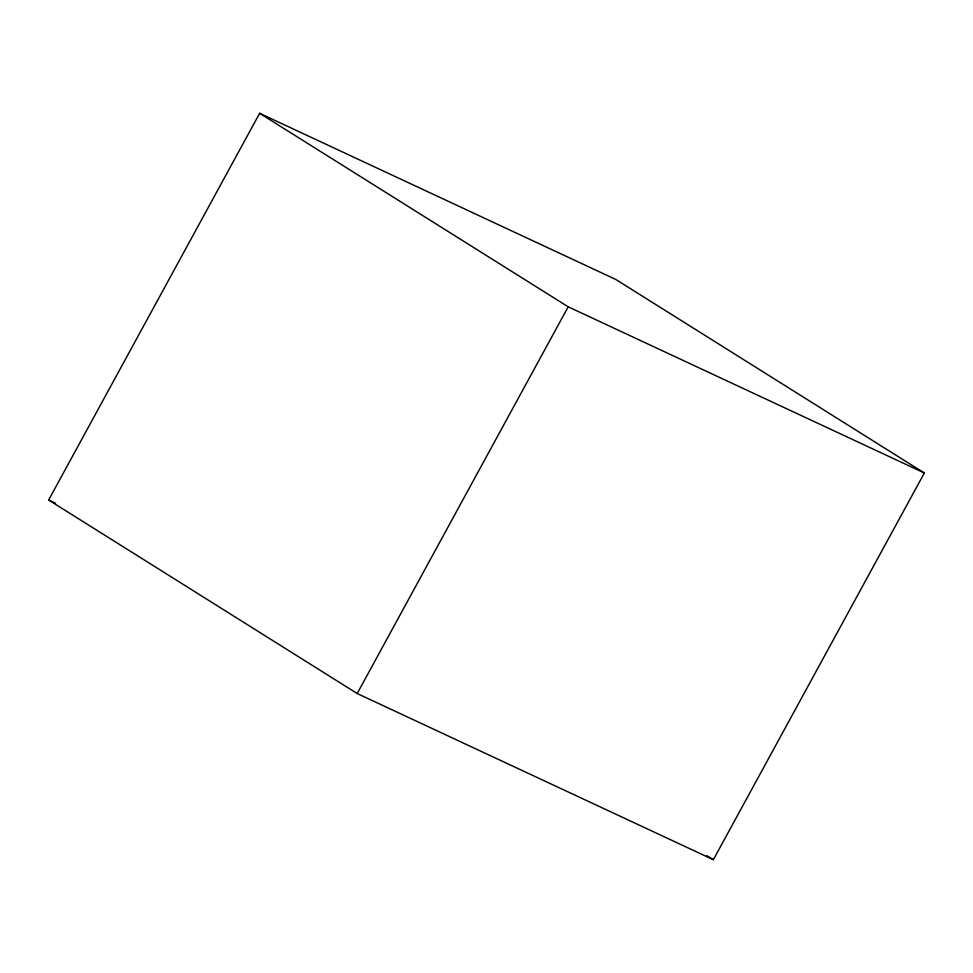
<?xml version="1.0" encoding="UTF-8"?>
<svg xmlns="http://www.w3.org/2000/svg" width="973" height="973" viewBox="0 0 973 973"><rect width="100%" height="100%" fill="white"/><g stroke="black" fill="none" stroke-linecap="round" stroke-linejoin="round"><path stroke-width="1.46" d="M48.65 500.013L259.645 113.294L615.8 279.47L924.35 472.987L713.355 859.706L357.2 693.53L48.65 500.013L55.522 503.223M357.2 693.53L568.196 306.811L924.35 472.987M259.645 113.294L568.196 306.811M706.933 855.681L713.355 859.706"/></g></svg>
